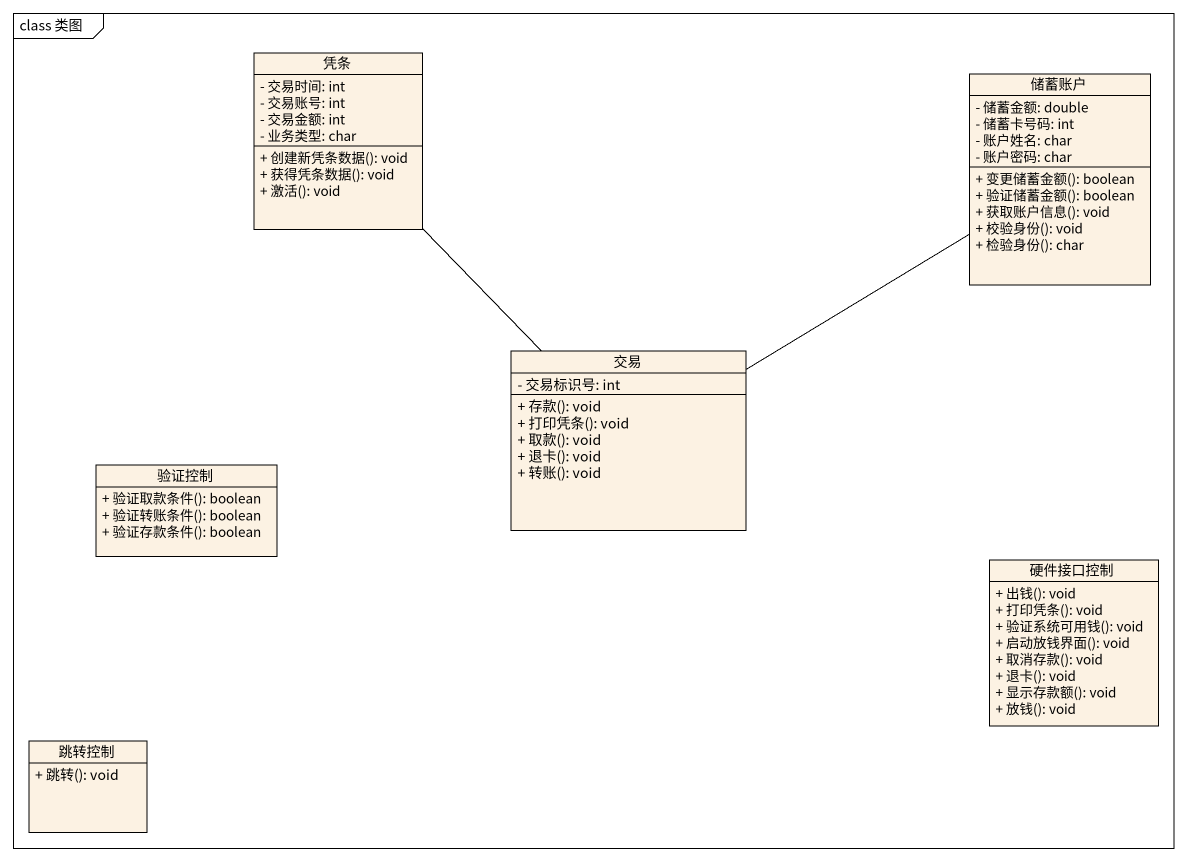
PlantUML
@startuml
mainframe class 类图
hide circle
hide empty members
skinparam classAttributeIconSize 0
class 凭条 {
  - 交易时间: int
  - 交易账号: int
  - 交易金额: int
  - 业务类型: char
  + 创建新凭条数据(): void
  + 获得凭条数据(): void
  + 激活(): void
}
class 储蓄账户 {
  - 储蓄金额: double
  - 储蓄卡号码: int
  - 账户姓名: char
  - 账户密码: char
  + 变更储蓄金额(): boolean
  + 验证储蓄金额(): boolean
  + 获取账户信息(): void
  + 校验身份(): void
  + 检验身份(): char
}
class 交易 {
  - 交易标识号: int
  + 存款(): void
  + 打印凭条(): void
  + 取款(): void
  + 退卡(): void
  + 转账(): void
}
class 验证控制 {
  + 验证取款条件(): boolean
  + 验证转账条件(): boolean
  + 验证存款条件(): boolean
}
class 硬件接口控制 {
  + 出钱(): void
  + 打印凭条(): void
  + 验证系统可用钱(): void
  + 启动放钱界面(): void
  + 取消存款(): void
  + 退卡(): void
  + 显示存款额(): void
  + 放钱(): void
}
class 跳转控制 {
  + 跳转(): void
}
凭条 -- 交易
交易 -up- 储蓄账户
@enduml
